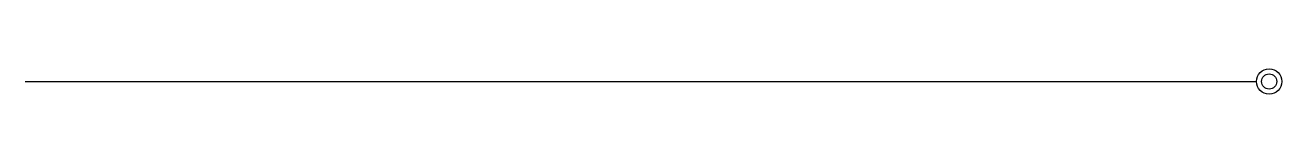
# Model space of a CAD drawing. Units: millimetres at full size, sheet at 1:100. Extents: x -15551 to -3181, y -3615 to -3365.
import ezdxf

# ---------------------------------------------------------------- set-up
doc = ezdxf.new("R2010")
doc.units = ezdxf.units.MM
doc.header["$LTSCALE"] = 100
doc.layers.add('0-0', color=7, linetype='Continuous')

msp = doc.modelspace()

# ---------------------------------------------------------------- linework, layer by layer
at = {"layer": '0-0'}
msp.add_line((-15551, -3489.8), (-3431.1, -3489.8), dxfattribs=at)
for radius in [125, 75]:
    msp.add_circle((-3306.1, -3489.8), radius, dxfattribs=at)

doc.saveas('drawing.dxf')
